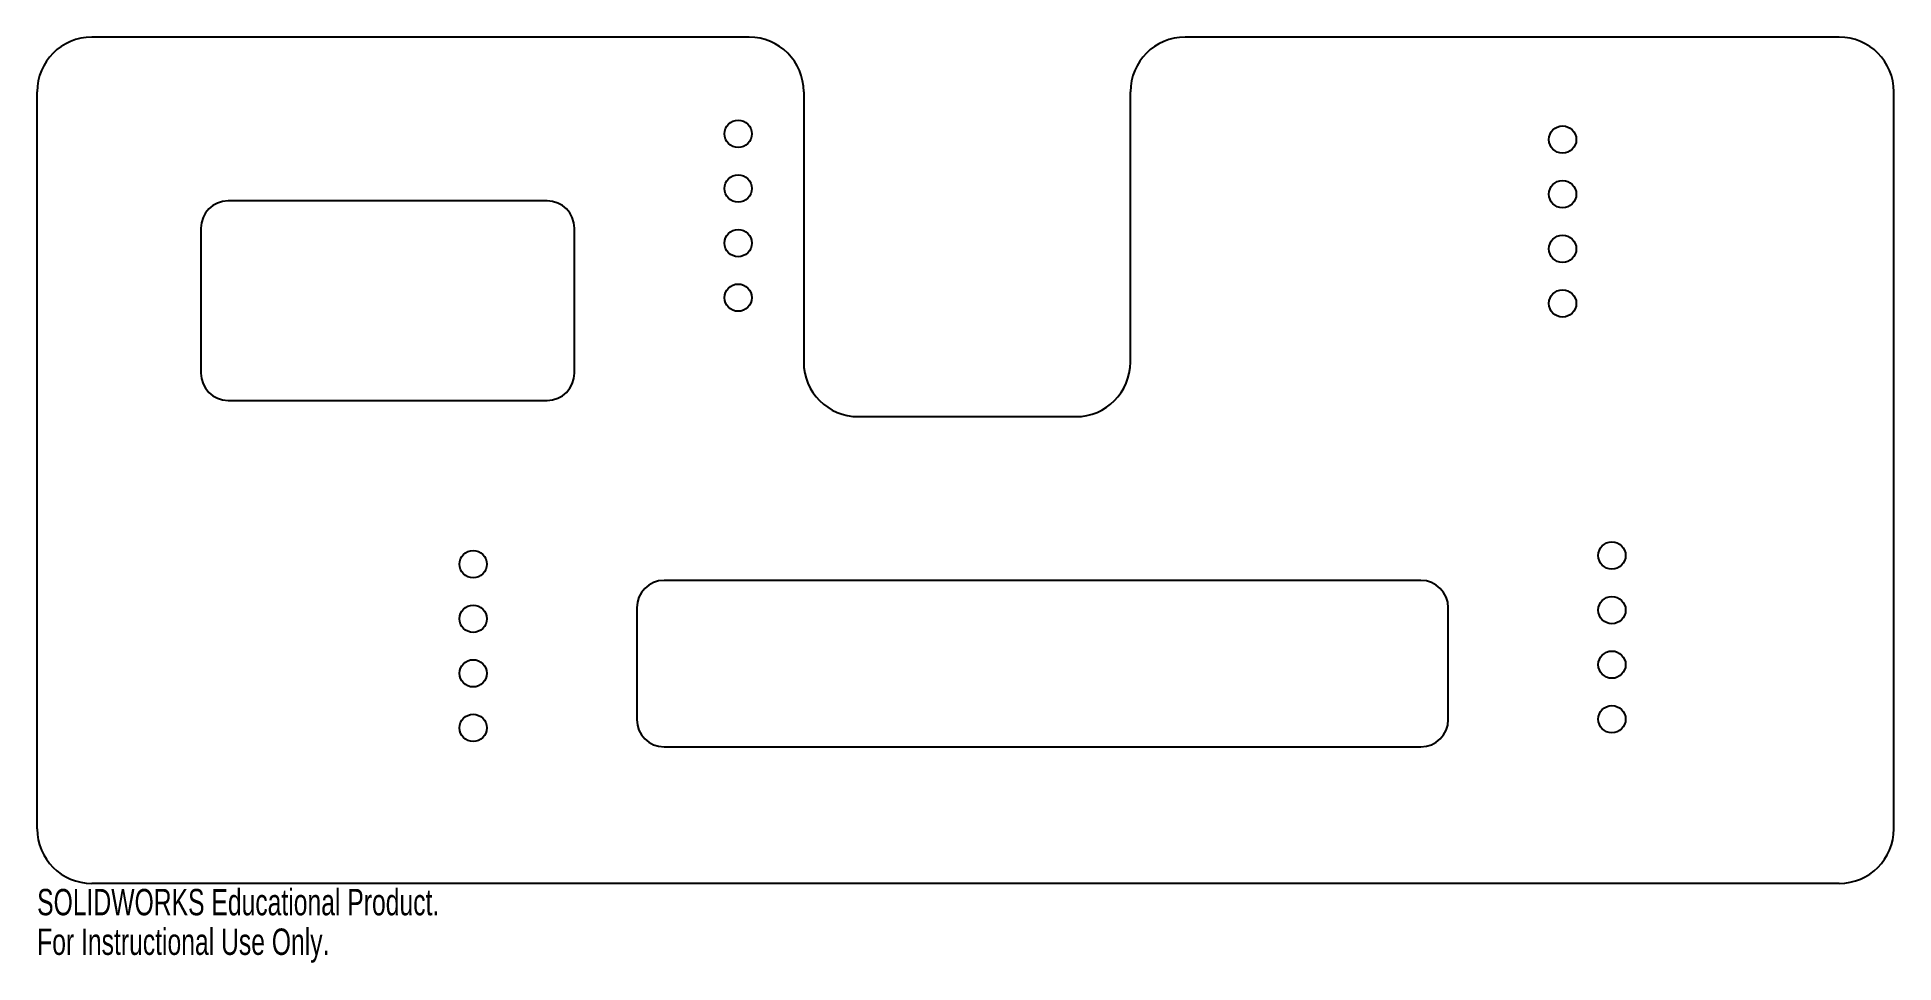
# Model space of a CAD drawing. Header units: millimetres. Extents: x 270 to 610, y -1115 to -945.
import ezdxf

# ---------------------------------------------------------------- set-up
doc = ezdxf.new("R2010")
doc.units = ezdxf.units.MM
doc.styles.add('SLDTEXTSTYLE0', font='TXT', dxfattribs={"width": 0.7})

msp = doc.modelspace()

# ---------------------------------------------------------------- linework, layer by layer
at = {"color": 7, "linetype": 'Continuous', "lineweight": 25}
for p, q in [((400.35, -945), (279.9, -945)), ((600.1, -945), (480.22, -945)), ((269.9, -1090), (269.9, -955)), ((410.35, -955), (410.35, -1004.51)), ((470.22, -1004.51), (470.22, -955)), ((610.1, -1090), (610.1, -955)), ((363.35, -975), (304.9, -975)), ((299.9, -980), (299.9, -1006.53)), ((368.35, -1006.53), (368.35, -980)), ((304.9, -1011.53), (363.35, -1011.53)), ((420.35, -1014.51), (460.22, -1014.51)), ((523.45, -1044.51), (384.78, -1044.51)), ((379.78, -1049.51), (379.78, -1070)), ((528.45, -1070), (528.45, -1049.51)), ((384.78, -1075), (523.45, -1075)), ((600.1, -1100), (279.9, -1100))]:
    msp.add_line(p, q, dxfattribs=at)
for centre in [(398.35, -962.72), (549.41, -963.77), (398.35, -972.72), (549.41, -973.77), (398.35, -982.72), (549.41, -983.77), (398.35, -992.72), (549.41, -993.77), (558.45, -1039.94), (349.78, -1041.53), (558.45, -1049.94), (349.78, -1051.53), (558.45, -1059.94), (349.78, -1061.53), (558.45, -1069.94), (349.78, -1071.53)]:
    msp.add_circle(centre, 2.5, dxfattribs=at)
for centre, radius, start, end in [((279.9, -955), 10, 90, 180), ((400.35, -955), 10, 0, 90), ((480.22, -955), 10, 90, 180), ((600.1, -955), 10, 360, 90), ((304.9, -980), 5, 90, 180), ((363.35, -980), 5, 0, 90), ((304.9, -1006.53), 5, 180, 270), ((363.35, -1006.53), 5, 270, 0), ((420.35, -1004.51), 10, 180, 270), ((460.22, -1004.51), 10, 270, 0), ((384.78, -1049.51), 5, 90, 180), ((523.45, -1049.51), 5, 0, 90), ((384.78, -1070), 5, 180, 270), ((523.45, -1070), 5, 270, 360), ((279.9, -1090), 10, 180, 270), ((600.1, -1090), 10, 270, 0)]:
    msp.add_arc(centre, radius, start, end, dxfattribs=at)

# ---------------------------------------------------------------- texts
at = {"color": 7, "linetype": 'Continuous', "char_height": 4.8336, "attachment_point": 1, "style": 'SLDTEXTSTYLE0'}
for s, insert in [('SOLIDWORKS Educational Product.', (269.9, -1101.02)), ('For Instructional Use Only.', (269.9, -1108.27))]:
    msp.add_mtext(s, dxfattribs=dict(at, insert=insert))

doc.saveas('drawing.dxf')
